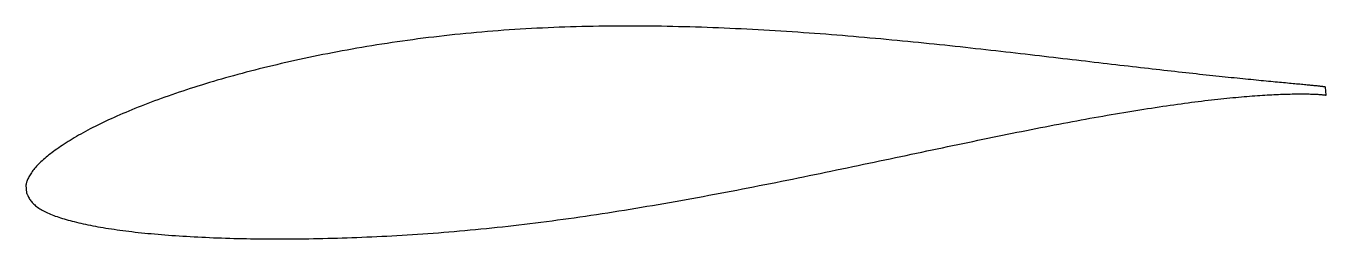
# Model space of a CAD drawing. Header units: metres. Extents: x -24.3 to 49.4, y -4.6 to 7.5.
import ezdxf

# ---------------------------------------------------------------- set-up
doc = ezdxf.new("R2010")
doc.units = ezdxf.units.M

msp = doc.modelspace()

# ---------------------------------------------------------------- linework, layer by layer
msp.add_lwpolyline([(49.343, 4.026), (49.341, 4.026), (49.337, 4.027), (49.33, 4.029), (49.32, 4.031), (49.307, 4.033), (49.291, 4.035), (49.273, 4.038), (49.251, 4.041), (49.227, 4.044), (49.2, 4.048), (49.17, 4.051), (49.137, 4.055), (49.102, 4.06), (49.064, 4.064), (49.022, 4.069), (48.978, 4.073), (48.932, 4.078), (48.882, 4.084), (48.83, 4.089), (48.774, 4.095), (48.716, 4.101), (48.656, 4.107), (48.592, 4.113), (48.526, 4.119), (48.456, 4.126), (48.385, 4.133), (48.31, 4.14), (48.232, 4.147), (48.152, 4.155), (48.069, 4.163), (47.984, 4.171), (47.895, 4.179), (47.804, 4.188), (47.71, 4.196), (47.613, 4.205), (47.514, 4.215), (47.412, 4.224), (47.307, 4.234), (47.2, 4.244), (47.09, 4.254), (46.977, 4.264), (46.862, 4.275), (46.744, 4.286), (46.623, 4.298), (46.5, 4.309), (46.374, 4.321), (46.245, 4.333), (46.114, 4.346), (45.98, 4.358), (45.844, 4.371), (45.705, 4.385), (45.563, 4.399), (45.419, 4.413), (45.272, 4.427), (45.123, 4.442), (44.971, 4.457), (44.817, 4.472), (44.66, 4.488), (44.501, 4.504), (44.339, 4.52), (44.175, 4.537), (44.008, 4.554), (43.839, 4.571), (43.667, 4.589), (43.494, 4.607), (43.317, 4.625), (43.138, 4.644), (42.957, 4.663), (42.774, 4.683), (42.588, 4.703), (42.399, 4.723), (42.209, 4.743), (42.016, 4.764), (41.821, 4.786), (41.623, 4.807), (41.424, 4.829), (41.222, 4.851), (41.018, 4.874), (40.811, 4.897), (40.603, 4.92), (40.392, 4.944), (40.179, 4.967), (39.964, 4.992), (39.746, 5.016), (39.527, 5.041), (39.305, 5.067), (39.082, 5.092), (38.856, 5.118), (38.629, 5.144), (38.399, 5.17), (38.167, 5.197), (37.933, 5.224), (37.697, 5.251), (37.46, 5.279), (37.22, 5.307), (36.978, 5.335), (36.735, 5.363), (36.49, 5.392), (36.242, 5.421), (35.993, 5.45), (35.742, 5.479), (35.49, 5.509), (35.235, 5.539), (34.979, 5.568), (34.721, 5.599), (34.461, 5.629), (34.199, 5.66), (33.936, 5.691), (33.671, 5.722), (33.405, 5.753), (33.136, 5.784), (32.867, 5.815), (32.595, 5.847), (32.322, 5.878), (32.048, 5.91), (31.772, 5.941), (31.494, 5.973), (31.216, 6.005), (30.935, 6.036), (30.653, 6.068), (30.37, 6.1), (30.085, 6.132), (29.799, 6.163), (29.512, 6.195), (29.223, 6.227), (28.933, 6.258), (28.642, 6.29), (28.35, 6.321), (28.056, 6.352), (27.761, 6.384), (27.465, 6.415), (27.167, 6.446), (26.869, 6.476), (26.57, 6.507), (26.269, 6.537), (25.967, 6.567), (25.664, 6.597), (25.361, 6.627), (25.056, 6.656), (24.75, 6.685), (24.444, 6.714), (24.136, 6.743), (23.828, 6.771), (23.518, 6.798), (23.208, 6.826), (22.897, 6.853), (22.585, 6.88), (22.273, 6.906), (21.96, 6.932), (21.646, 6.958), (21.331, 6.983), (21.016, 7.007), (20.7, 7.031), (20.383, 7.055), (20.066, 7.078), (19.748, 7.1), (19.43, 7.123), (19.111, 7.144), (18.791, 7.165), (18.471, 7.185), (18.151, 7.205), (17.83, 7.224), (17.509, 7.243), (17.188, 7.26), (16.866, 7.278), (16.544, 7.294), (16.222, 7.31), (15.899, 7.325), (15.576, 7.34), (15.253, 7.354), (14.93, 7.368), (14.606, 7.38), (14.282, 7.392), (13.959, 7.403), (13.635, 7.413), (13.311, 7.423), (12.987, 7.431), (12.663, 7.439), (12.339, 7.447), (12.015, 7.453), (11.691, 7.459), (11.368, 7.463), (11.044, 7.467), (10.721, 7.47), (10.397, 7.472), (10.074, 7.473), (9.751, 7.474), (9.429, 7.473), (9.106, 7.472), (8.784, 7.469), (8.462, 7.465), (8.141, 7.461), (7.82, 7.456), (7.499, 7.449), (7.179, 7.442), (6.859, 7.434), (6.54, 7.425), (6.221, 7.415), (5.903, 7.403), (5.585, 7.391), (5.268, 7.377), (4.951, 7.363), (4.635, 7.348), (4.32, 7.331), (4.005, 7.314), (3.691, 7.295), (3.378, 7.275), (3.066, 7.255), (2.754, 7.233), (2.443, 7.21), (2.133, 7.186), (1.823, 7.161), (1.515, 7.135), (1.207, 7.108), (0.901, 7.08), (0.595, 7.051), (0.29, 7.021), (-0.013, 6.99), (-0.316, 6.958), (-0.618, 6.924), (-0.919, 6.89), (-1.218, 6.855), (-1.517, 6.819), (-1.814, 6.781), (-2.111, 6.743), (-2.406, 6.704), (-2.7, 6.664), (-2.993, 6.623), (-3.284, 6.581), (-3.575, 6.538), (-3.864, 6.495), (-4.152, 6.45), (-4.438, 6.405), (-4.723, 6.359), (-5.007, 6.312), (-5.289, 6.264), (-5.57, 6.216), (-5.85, 6.166), (-6.128, 6.116), (-6.405, 6.066), (-6.681, 6.015), (-6.954, 5.963), (-7.227, 5.91), (-7.498, 5.857), (-7.767, 5.803), (-8.035, 5.749), (-8.301, 5.693), (-8.565, 5.637), (-8.828, 5.581), (-9.089, 5.524), (-9.349, 5.467), (-9.607, 5.408), (-9.863, 5.35), (-10.117, 5.29), (-10.37, 5.23), (-10.621, 5.17), (-10.87, 5.109), (-11.118, 5.047), (-11.363, 4.985), (-11.607, 4.923), (-11.849, 4.86), (-12.089, 4.796), (-12.327, 4.732), (-12.563, 4.668), (-12.798, 4.603), (-13.03, 4.538), (-13.26, 4.472), (-13.489, 4.406), (-13.715, 4.339), (-13.94, 4.273), (-14.162, 4.206), (-14.382, 4.138), (-14.601, 4.07), (-14.817, 4.002), (-15.031, 3.934), (-15.243, 3.865), (-15.453, 3.796), (-15.661, 3.727), (-15.867, 3.657), (-16.07, 3.588), (-16.271, 3.518), (-16.47, 3.448), (-16.667, 3.377), (-16.862, 3.307), (-17.055, 3.236), (-17.245, 3.165), (-17.433, 3.094), (-17.618, 3.023), (-17.802, 2.951), (-17.983, 2.88), (-18.161, 2.808), (-18.338, 2.737), (-18.512, 2.665), (-18.683, 2.593), (-18.853, 2.521), (-19.02, 2.449), (-19.184, 2.377), (-19.346, 2.305), (-19.506, 2.233), (-19.663, 2.161), (-19.818, 2.088), (-19.97, 2.016), (-20.12, 1.944), (-20.268, 1.871), (-20.413, 1.799), (-20.555, 1.727), (-20.695, 1.655), (-20.832, 1.582), (-20.967, 1.51), (-21.099, 1.438), (-21.229, 1.366), (-21.356, 1.294), (-21.481, 1.222), (-21.603, 1.15), (-21.722, 1.079), (-21.839, 1.007), (-21.954, 0.936), (-22.065, 0.866), (-22.174, 0.795), (-22.281, 0.725), (-22.385, 0.656), (-22.486, 0.587), (-22.584, 0.518), (-22.68, 0.45), (-22.773, 0.382), (-22.864, 0.315), (-22.952, 0.248), (-23.037, 0.182), (-23.12, 0.116), (-23.2, 0.051), (-23.277, -0.014), (-23.352, -0.079), (-23.424, -0.143), (-23.493, -0.206), (-23.559, -0.269), (-23.623, -0.332), (-23.684, -0.394), (-23.742, -0.456), (-23.797, -0.518), (-23.85, -0.579), (-23.9, -0.64), (-23.948, -0.7), (-23.992, -0.76), (-24.034, -0.819), (-24.073, -0.877), (-24.109, -0.935), (-24.143, -0.992), (-24.173, -1.049), (-24.202, -1.104), (-24.227, -1.158), (-24.25, -1.21), (-24.27, -1.261), (-24.287, -1.31), (-24.302, -1.356), (-24.314, -1.399), (-24.323, -1.437), (-24.331, -1.47), (-24.336, -1.496), (-24.339, -1.512), (-24.303, -1.983), (-24.301, -1.987), (-24.296, -1.997), (-24.288, -2.015), (-24.276, -2.041), (-24.261, -2.077), (-24.242, -2.118), (-24.22, -2.164), (-24.195, -2.212), (-24.167, -2.261), (-24.136, -2.31), (-24.103, -2.359), (-24.067, -2.409), (-24.028, -2.457), (-23.986, -2.505), (-23.941, -2.553), (-23.894, -2.6), (-23.844, -2.645), (-23.791, -2.69), (-23.736, -2.735), (-23.678, -2.778), (-23.617, -2.821), (-23.553, -2.862), (-23.487, -2.903), (-23.418, -2.943), (-23.346, -2.982), (-23.272, -3.021), (-23.195, -3.059), (-23.115, -3.096), (-23.033, -3.132), (-22.947, -3.168), (-22.86, -3.203), (-22.769, -3.237), (-22.676, -3.271), (-22.58, -3.304), (-22.482, -3.337), (-22.381, -3.37), (-22.277, -3.402), (-22.17, -3.434), (-22.061, -3.465), (-21.95, -3.496), (-21.835, -3.527), (-21.718, -3.558), (-21.599, -3.588), (-21.476, -3.618), (-21.352, -3.648), (-21.224, -3.677), (-21.094, -3.706), (-20.962, -3.735), (-20.827, -3.764), (-20.689, -3.792), (-20.549, -3.819), (-20.406, -3.846), (-20.261, -3.873), (-20.114, -3.9), (-19.964, -3.925), (-19.811, -3.95), (-19.656, -3.975), (-19.499, -3.999), (-19.339, -4.023), (-19.176, -4.046), (-19.012, -4.069), (-18.845, -4.091), (-18.675, -4.113), (-18.503, -4.134), (-18.329, -4.154), (-18.153, -4.175), (-17.974, -4.194), (-17.793, -4.213), (-17.609, -4.232), (-17.423, -4.251), (-17.235, -4.268), (-17.045, -4.285), (-16.852, -4.302), (-16.658, -4.319), (-16.461, -4.335), (-16.261, -4.35), (-16.06, -4.365), (-15.857, -4.379), (-15.651, -4.393), (-15.443, -4.406), (-15.233, -4.419), (-15.021, -4.431), (-14.807, -4.443), (-14.591, -4.455), (-14.372, -4.465), (-14.152, -4.476), (-13.93, -4.485), (-13.705, -4.495), (-13.479, -4.503), (-13.251, -4.512), (-13.02, -4.519), (-12.788, -4.527), (-12.554, -4.533), (-12.318, -4.539), (-12.08, -4.544), (-11.84, -4.549), (-11.599, -4.554), (-11.355, -4.557), (-11.11, -4.56), (-10.863, -4.563), (-10.614, -4.565), (-10.364, -4.566), (-10.111, -4.567), (-9.857, -4.567), (-9.602, -4.566), (-9.344, -4.565), (-9.085, -4.563), (-8.825, -4.56), (-8.563, -4.557), (-8.299, -4.554), (-8.033, -4.549), (-7.767, -4.544), (-7.498, -4.538), (-7.228, -4.531), (-6.957, -4.525), (-6.684, -4.517), (-6.409, -4.508), (-6.134, -4.499), (-5.857, -4.489), (-5.578, -4.479), (-5.298, -4.468), (-5.017, -4.456), (-4.734, -4.443), (-4.451, -4.43), (-4.165, -4.416), (-3.879, -4.402), (-3.591, -4.386), (-3.303, -4.37), (-3.013, -4.353), (-2.722, -4.336), (-2.429, -4.317), (-2.136, -4.298), (-1.842, -4.278), (-1.546, -4.257), (-1.25, -4.235), (-0.952, -4.213), (-0.653, -4.19), (-0.354, -4.165), (-0.054, -4.14), (0.248, -4.114), (0.55, -4.087), (0.853, -4.059), (1.157, -4.031), (1.462, -4.001), (1.768, -3.971), (2.074, -3.939), (2.381, -3.907), (2.689, -3.874), (2.998, -3.84), (3.307, -3.804), (3.617, -3.769), (3.927, -3.732), (4.239, -3.695), (4.55, -3.656), (4.863, -3.617), (5.176, -3.577), (5.489, -3.536), (5.803, -3.494), (6.117, -3.451), (6.432, -3.408), (6.747, -3.364), (7.063, -3.319), (7.379, -3.273), (7.695, -3.226), (8.012, -3.179), (8.329, -3.131), (8.647, -3.082), (8.964, -3.032), (9.282, -2.982), (9.6, -2.931), (9.918, -2.88), (10.237, -2.828), (10.555, -2.775), (10.874, -2.722), (11.193, -2.668), (11.512, -2.613), (11.831, -2.558), (12.15, -2.502), (12.468, -2.446), (12.787, -2.39), (13.106, -2.333), (13.425, -2.275), (13.744, -2.217), (14.063, -2.158), (14.381, -2.099), (14.699, -2.04), (15.018, -1.98), (15.336, -1.92), (15.653, -1.86), (15.971, -1.799), (16.288, -1.738), (16.605, -1.676), (16.922, -1.615), (17.238, -1.553), (17.554, -1.491), (17.87, -1.429), (18.185, -1.366), (18.499, -1.303), (18.814, -1.24), (19.127, -1.177), (19.441, -1.114), (19.753, -1.05), (20.066, -0.986), (20.377, -0.923), (20.688, -0.859), (20.999, -0.795), (21.308, -0.731), (21.618, -0.667), (21.926, -0.603), (22.234, -0.539), (22.541, -0.475), (22.847, -0.411), (23.152, -0.347), (23.457, -0.283), (23.761, -0.219), (24.064, -0.155), (24.366, -0.092), (24.667, -0.029), (24.968, 0.035), (25.267, 0.098), (25.566, 0.161), (25.863, 0.224), (26.16, 0.286), (26.455, 0.348), (26.75, 0.41), (27.043, 0.472), (27.335, 0.533), (27.626, 0.594), (27.917, 0.655), (28.205, 0.715), (28.493, 0.776), (28.78, 0.835), (29.065, 0.894), (29.349, 0.953), (29.632, 1.012), (29.914, 1.07), (30.194, 1.127), (30.473, 1.184), (30.751, 1.241), (31.027, 1.297), (31.302, 1.353), (31.576, 1.408), (31.848, 1.463), (32.119, 1.517), (32.388, 1.57), (32.656, 1.623), (32.922, 1.676), (33.187, 1.728), (33.451, 1.779), (33.712, 1.83), (33.973, 1.88), (34.231, 1.929), (34.488, 1.978), (34.744, 2.026), (34.997, 2.073), (35.249, 2.12), (35.5, 2.166), (35.748, 2.211), (35.995, 2.256), (36.24, 2.3), (36.484, 2.343), (36.725, 2.386), (36.965, 2.427), (37.203, 2.469), (37.44, 2.509), (37.674, 2.549), (37.906, 2.587), (38.137, 2.626), (38.366, 2.663), (38.593, 2.7), (38.817, 2.735), (39.04, 2.771), (39.261, 2.805), (39.48, 2.839), (39.697, 2.872), (39.912, 2.904), (40.125, 2.936), (40.336, 2.966), (40.545, 2.996), (40.751, 3.025), (40.956, 3.054), (41.158, 3.082), (41.358, 3.109), (41.557, 3.135), (41.753, 3.16), (41.946, 3.185), (42.138, 3.209), (42.327, 3.232), (42.515, 3.255), (42.7, 3.277), (42.882, 3.298), (43.063, 3.318), (43.241, 3.338), (43.417, 3.357), (43.59, 3.375), (43.761, 3.393), (43.93, 3.409), (44.097, 3.426), (44.261, 3.441), (44.423, 3.456), (44.582, 3.47), (44.739, 3.484), (44.893, 3.496), (45.046, 3.509), (45.195, 3.52), (45.342, 3.531), (45.487, 3.541), (45.629, 3.551), (45.769, 3.56), (45.907, 3.569), (46.041, 3.577), (46.174, 3.584), (46.303, 3.591), (46.43, 3.598), (46.555, 3.603), (46.677, 3.609), (46.797, 3.613), (46.913, 3.618), (47.028, 3.622), (47.139, 3.625), (47.248, 3.628), (47.355, 3.631), (47.459, 3.633), (47.56, 3.634), (47.658, 3.636), (47.754, 3.637), (47.847, 3.637), (47.938, 3.637), (48.025, 3.637), (48.111, 3.637), (48.193, 3.636), (48.273, 3.635), (48.35, 3.634), (48.424, 3.632), (48.495, 3.631), (48.564, 3.629), (48.63, 3.626), (48.693, 3.624), (48.754, 3.621), (48.812, 3.618), (48.867, 3.616), (48.919, 3.613), (48.968, 3.609), (49.015, 3.606), (49.059, 3.603), (49.1, 3.6), (49.138, 3.596), (49.174, 3.593), (49.206, 3.59), (49.236, 3.587), (49.263, 3.584), (49.287, 3.581), (49.309, 3.578), (49.327, 3.575), (49.343, 3.573), (49.356, 3.57), (49.366, 3.569), (49.373, 3.567), (49.377, 3.566), (49.379, 3.566)], close=True)

doc.saveas('drawing.dxf')
